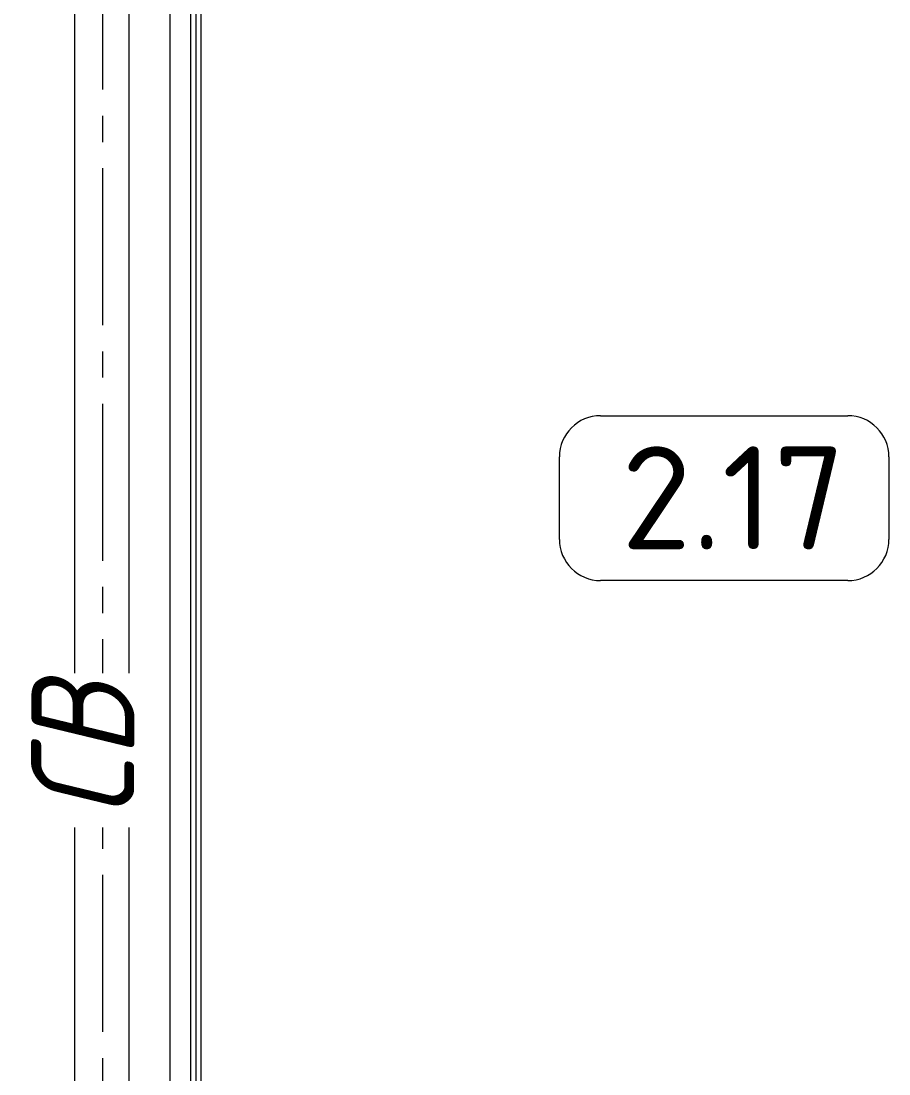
# Model space of a CAD drawing. Header units: millimetres. Extents: x -330955 to 144729, y -76510 to 25340.
# Drawn here: x 82919 to 85026, y -40656 to -38101 of the extents above; entities that cross this region are included whole.
import ezdxf
from ezdxf.enums import TextEntityAlignment as Align

# ---------------------------------------------------------------- set-up
doc = ezdxf.new("R2010")
doc.units = ezdxf.units.MM
doc.header["$LTSCALE"] = 20
doc.linetypes.add('CENTER', pattern=[20, 15, -1.7, 1.6, -1.7])
doc.linetypes.add('CENTER2', pattern=[28.575, 19.05, -3.175, 3.175, -3.175])
for name, color, linetype, lineweight in [('A-WALL', 5, 'Continuous', 13), ('Марки помещений', 7, 'Continuous', 20), ('Оси', 7, 'CENTER2', 9), ('Размеры', 7, 'Continuous', 9), ('Средние', 142, 'Continuous', 30), ('Стены ГКЛ (графика)', 7, 'Continuous', 25), ('Типовые аннотации', 7, 'Continuous', 18)]:
    doc.layers.add(name, color=color, linetype=linetype, lineweight=lineweight)
doc.styles.add('GOST Common_2', font='gost-common.ttf', dxfattribs={"width": 0.9, "height": 250})
doc.styles.add('PDF ISOCPEUR', font='isocpeur.ttf')

# ---------------------------------------------------------------- blocks, each defined once
blk = doc.blocks.new('*U1162')
at = {"layer": 'A-WALL', "color": 30, "linetype": 'Continuous'}
blk.add_line((0.9, -1.3), (5953.9, -1.3), dxfattribs=at)
at = {"layer": 'A-WALL', "color": 11, "linetype": 'Continuous'}
for p, q in [((0.9, -13.8), (5966.4, -13.8)), ((0.9, -26.3), (5978.9, -26.3))]:
    blk.add_line(p, q, dxfattribs=at)
at = {"layer": 'A-WALL', "color": 8, "linetype": 'Continuous', "lineweight": 0}
blk.add_line((0.9, -76.3), (6028.9, -76.3), dxfattribs=at)
blk = doc.blocks.new('Марка_помещения')
at = {"layer": 'Типовые аннотации', "lineweight": 9}
for p, q in [((-294.1, 183.2), (305.9, 183.2)), ((-394.1, -116.8), (-394.1, 83.2)), ((405.9, 83.2), (405.9, -116.8)), ((305.9, -216.8), (-294.1, -216.8))]:
    blk.add_line(p, q, dxfattribs=at)
for centre, start, end in [((-294.1, 83.2), 90, 180), ((305.9, 83.2), 360, 90), ((-294.1, -116.8), 180, 270), ((305.9, -116.8), 270, 0)]:
    blk.add_arc(centre, 100, start, end, dxfattribs=at)
at = {"layer": 'Типовые аннотации', "style": 'PDF ISOCPEUR'}
blk.add_attdef('№', text='', height=250, dxfattribs=at).set_placement((28.2, -16.2), align=Align.MIDDLE_CENTER)

msp = doc.modelspace()

# ---------------------------------------------------------------- linework, layer by layer
at = {"layer": 'Оси'}
msp.add_line((83117.9277, -45697.1343), (83117.9277, -29743.7133), dxfattribs=at)
at = {"layer": 'Средние', "linetype": 'CENTER', "lineweight": 5, "ltscale": 150}
for p, q in [((83049.9277, -42868.7519), (83049.9277, -37217.7519)), ((83181.9277, -42868.7519), (83181.9277, -37217.7519))]:
    msp.add_line(p, q, dxfattribs=at)

# ---------------------------------------------------------------- block references
at = {"layer": 'Марки помещений'}
msp.add_blockref('Марка_помещения', (84620.3053, -39241.753), dxfattribs=at).add_auto_attribs({'№': '2.17'})
at = {"layer": 'Стены ГКЛ (графика)', "rotation": 270}
msp.add_blockref('*U1162', (83357.2171, -36940.7262), dxfattribs=at)

# ---------------------------------------------------------------- next in the draw order: texts
at = {"layer": 'Размеры', "color": 7, "lineweight": 20, "insert": (82944.411, -40032.443), "char_height": 250, "width": 5.115907697472721e-13, "attachment_point": 1, "rotation": 90, "line_spacing_factor": 0.48, "style": 'GOST Common_2', "bg_fill": 3, "box_fill_scale": 1.1, "bg_fill_color": 256, "bg_fill_transparency": 0}
msp.add_mtext('{\\fGOST Common|b0|i1|c204|p34;СВ}', dxfattribs=at)

doc.saveas('drawing.dxf')
